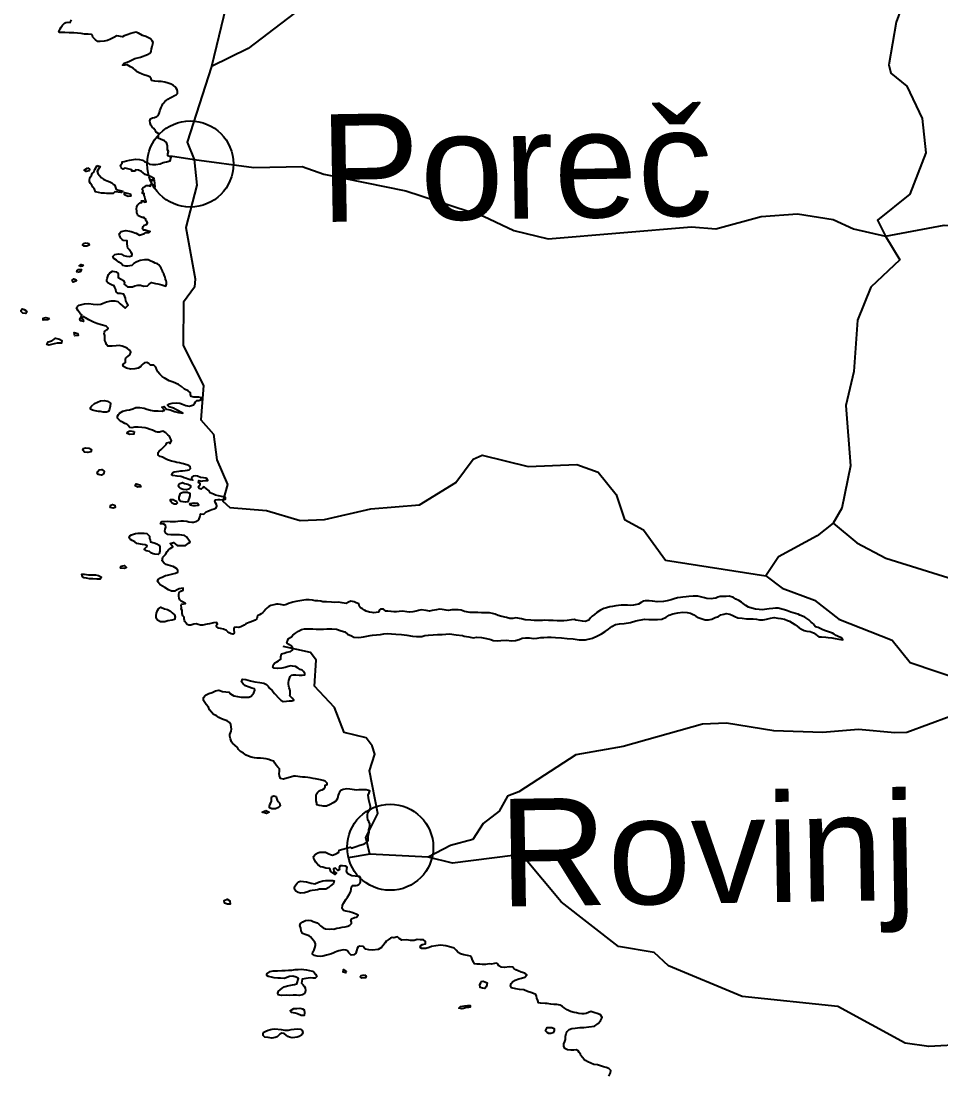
# Model space of a CAD drawing. Header units: metres. Extents: x 13.21 to 19.52, y 42.14 to 46.62.
# Drawn here: x 13.5677 to 13.7595, y 45.0381 to 45.2582 of the extents above; entities that cross this region are included whole.
import ezdxf

# ---------------------------------------------------------------- set-up
doc = ezdxf.new("R2010")
doc.units = ezdxf.units.M
doc.header["$MEASUREMENT"] = 0
for name, color, linetype in [('CESTE', 5, 'Continuous'), ('grad_manji', 1, 'Continuous'), ('hr', 9, 'Continuous'), ('naziv_manji', 1, 'Continuous')]:
    doc.layers.add(name, color=color, linetype=linetype)
doc.styles.get("Standard").update_dxf_attribs({"font": 'arial.ttf'})

msp = doc.modelspace()

# ---------------------------------------------------------------- linework, layer by layer
at = {"layer": 'CESTE'}
for p, q in [((13.61306, 45.27243), (13.60736, 45.24869)), ((13.59883, 45.2301), (13.60377, 45.22929)), ((13.64043, 45.08432), (13.63586, 45.0836)), ((13.65257, 45.08371), (13.64043, 45.08432))]:
    msp.add_line(p, q, dxfattribs=at)
for points in [[(13.75351, 45.28889), (13.75411, 45.28359), (13.75046, 45.27317), (13.754, 45.26843), (13.75017, 45.258), (13.74864, 45.24907), (13.74907, 45.24732), (13.75238, 45.24461), (13.75562, 45.23783), (13.75635, 45.23067), (13.753, 45.22209), (13.74626, 45.21662), (13.74794, 45.21329)], [(13.62878, 45.26304), (13.61502, 45.25247), (13.60736, 45.24869)], [(13.60736, 45.24869), (13.60228, 45.23295), (13.60377, 45.22929)], [(13.60377, 45.22929), (13.60429, 45.22394), (13.60203, 45.21512), (13.60398, 45.20443), (13.60386, 45.20266), (13.60153, 45.19951), (13.6015, 45.19051), (13.6057, 45.18215), (13.60513, 45.175), (13.60782, 45.17202), (13.60847, 45.16663), (13.61074, 45.1615), (13.60975, 45.158), (13.6112, 45.1567), (13.61887, 45.15604), (13.6259, 45.15399), (13.63098, 45.15415), (13.64063, 45.1564), (13.65078, 45.15725), (13.65836, 45.16194), (13.66195, 45.16677), (13.66381, 45.16763), (13.67345, 45.16523), (13.68359, 45.16564), (13.688, 45.16407), (13.69176, 45.15939), (13.69352, 45.15416), (13.69746, 45.15203), (13.70206, 45.14569), (13.72299, 45.14241)], [(13.60377, 45.22929), (13.61623, 45.22761), (13.62626, 45.22783), (13.63081, 45.22628), (13.64788, 45.22274), (13.66409, 45.21751), (13.67045, 45.2145), (13.67757, 45.21273), (13.70752, 45.21528), (13.71255, 45.21484), (13.72204, 45.21739), (13.72962, 45.218), (13.73704, 45.21676), (13.74127, 45.21481), (13.74794, 45.21329)], [(13.74794, 45.21329), (13.7602, 45.2156), (13.77028, 45.21553), (13.77678, 45.21831), (13.78353, 45.21576), (13.79874, 45.21555), (13.80595, 45.21411), (13.81039, 45.21595), (13.82352, 45.21754)], [(13.74794, 45.21329), (13.75095, 45.20839), (13.7449, 45.2027), (13.74211, 45.1958), (13.74132, 45.18505), (13.73969, 45.17796), (13.74064, 45.16539), (13.73887, 45.15656), (13.73703, 45.15345)], [(13.73703, 45.15345), (13.73369, 45.15076), (13.72563, 45.1464), (13.72299, 45.14241)], [(13.73703, 45.15345), (13.74194, 45.14935), (13.74804, 45.14611), (13.76426, 45.14107), (13.77751, 45.1302), (13.78927, 45.12687), (13.79912, 45.12539), (13.80553, 45.12248), (13.81012, 45.11885)], [(13.72299, 45.14241), (13.72637, 45.13984), (13.73315, 45.13733), (13.73823, 45.13336), (13.74932, 45.12902), (13.7531, 45.12434), (13.7644, 45.12052), (13.76569, 45.11892), (13.76636, 45.11255)], [(13.64043, 45.08432), (13.63956, 45.08784), (13.64206, 45.09282), (13.64035, 45.10172), (13.64143, 45.10521), (13.64087, 45.10697), (13.63962, 45.1086), (13.63504, 45.10975), (13.63305, 45.11498), (13.62886, 45.11942), (13.6292, 45.1248), (13.62805, 45.12646), (13.62231, 45.12771)], [(13.76636, 45.11255), (13.76143, 45.11308), (13.75242, 45.10973), (13.7499, 45.10964), (13.74232, 45.11037), (13.73478, 45.10971), (13.72464, 45.11009), (13.71481, 45.11167), (13.70978, 45.11148), (13.69326, 45.10681), (13.68336, 45.10508), (13.67146, 45.09732)], [(13.67146, 45.09732), (13.6691, 45.09648), (13.66738, 45.09331), (13.66401, 45.09072), (13.66191, 45.08743), (13.65722, 45.08613), (13.65257, 45.08371)], [(13.7884, 45.03969), (13.78341, 45.04011), (13.77708, 45.04301), (13.76456, 45.04463), (13.75699, 45.04424), (13.75203, 45.0449), (13.73798, 45.05254), (13.71806, 45.05466), (13.70272, 45.06101), (13.69972, 45.06386), (13.6923, 45.0651), (13.68032, 45.07438), (13.67252, 45.08369), (13.67026, 45.08408), (13.65766, 45.08246), (13.65257, 45.08371)]]:
    msp.add_lwpolyline(points, dxfattribs=at)
at = {"layer": 'grad_manji'}
for centre in [(13.60296, 45.22837), (13.64465, 45.08578)]:
    msp.add_circle(centre, 0.00898, dxfattribs=at)
at = {"layer": 'hr'}
msp.add_lwpolyline([(13.69027, 45.03802), (13.69044, 45.03845), (13.6906, 45.03872), (13.69066, 45.03923), (13.69022, 45.03962), (13.68967, 45.0398), (13.68913, 45.04), (13.68852, 45.04021), (13.68789, 45.04036), (13.68709, 45.04047), (13.68648, 45.04072), (13.68586, 45.04102), (13.68541, 45.04127), (13.68509, 45.04152), (13.68476, 45.04191), (13.68444, 45.04232), (13.68431, 45.04259), (13.68408, 45.04293), (13.68385, 45.0433), (13.68347, 45.04353), (13.68292, 45.04346), (13.6823, 45.04346), (13.68165, 45.04353), (13.68108, 45.04378), (13.68085, 45.04431), (13.68085, 45.04474), (13.68108, 45.04525), (13.68121, 45.0457), (13.68123, 45.04632), (13.68133, 45.04692), (13.68159, 45.04737), (13.68201, 45.04774), (13.6825, 45.04799), (13.68321, 45.04806), (13.68418, 45.04815), (13.68505, 45.0482), (13.68611, 45.04829), (13.68728, 45.04845), (13.68803, 45.04903), (13.68848, 45.0496), (13.68886, 45.05024), (13.68848, 45.05081), (13.68803, 45.05106), (13.68709, 45.05134), (13.68647, 45.05149), (13.68554, 45.05113), (13.68511, 45.05105), (13.68463, 45.05101), (13.68396, 45.05108), (13.6835, 45.05121), (13.68301, 45.05131), (13.68223, 45.05149), (13.68156, 45.05188), (13.68091, 45.05229), (13.68056, 45.05254), (13.68011, 45.05286), (13.67939, 45.05299), (13.67875, 45.053), (13.67816, 45.05304), (13.67742, 45.05318), (13.67694, 45.0532), (13.67602, 45.05323), (13.67558, 45.05334), (13.67541, 45.05381), (13.67525, 45.05427), (13.67513, 45.05468), (13.67503, 45.05503), (13.67457, 45.05528), (13.67395, 45.05546), (13.67328, 45.05567), (13.67253, 45.05601), (13.67163, 45.05614), (13.67083, 45.05622), (13.66992, 45.05642), (13.66972, 45.05689), (13.66988, 45.05739), (13.67023, 45.05776), (13.67069, 45.05806), (13.6715, 45.05836), (13.67205, 45.05849), (13.67274, 45.05865), (13.67313, 45.05916), (13.67274, 45.05951), (13.67196, 45.05974), (13.67135, 45.06001), (13.67086, 45.06022), (13.67045, 45.06047), (13.67026, 45.06079), (13.66952, 45.06086), (13.6685, 45.0607), (13.66779, 45.06079), (13.66731, 45.06104), (13.66713, 45.06136), (13.6669, 45.06161), (13.66639, 45.06152), (13.66577, 45.0614), (13.66528, 45.06145), (13.66456, 45.06135), (13.66385, 45.06135), (13.66335, 45.06137), (13.66281, 45.06138), (13.66226, 45.06149), (13.66209, 45.06177), (13.6618, 45.06222), (13.66166, 45.06266), (13.66137, 45.06304), (13.66076, 45.06323), (13.66001, 45.06332), (13.65929, 45.06355), (13.65882, 45.06382), (13.65842, 45.06431), (13.65799, 45.0647), (13.65729, 45.06493), (13.65626, 45.06521), (13.65512, 45.06536), (13.65419, 45.06523), (13.65325, 45.06507), (13.65277, 45.0649), (13.65209, 45.06465), (13.65128, 45.06465), (13.65092, 45.06484), (13.65105, 45.06532), (13.65141, 45.06547), (13.65202, 45.06564), (13.65199, 45.06614), (13.6516, 45.06644), (13.65092, 45.0665), (13.65024, 45.06655), (13.64966, 45.06633), (13.64889, 45.0663), (13.64807, 45.06646), (13.64711, 45.06637), (13.64649, 45.06673), (13.64617, 45.06709), (13.64542, 45.06691), (13.64504, 45.06694), (13.64468, 45.06682), (13.64423, 45.06648), (13.64378, 45.06616), (13.64362, 45.06586), (13.6431, 45.06521), (13.64284, 45.06488), (13.64215, 45.06444), (13.64096, 45.06432), (13.64019, 45.06437), (13.6396, 45.06455), (13.63928, 45.06475), (13.63903, 45.06505), (13.63834, 45.06517), (13.63795, 45.06503), (13.63773, 45.06464), (13.6376, 45.0642), (13.63747, 45.06372), (13.63709, 45.06336), (13.63651, 45.06326), (13.63627, 45.06349), (13.63599, 45.06379), (13.63576, 45.06415), (13.6354, 45.06431), (13.63482, 45.0644), (13.6343, 45.06427), (13.63394, 45.06418), (13.63353, 45.06404), (13.63316, 45.06388), (13.63288, 45.06374), (13.6324, 45.06358), (13.63191, 45.0634), (13.63136, 45.06324), (13.63062, 45.06308), (13.63004, 45.06298), (13.62945, 45.06303), (13.62884, 45.06319), (13.62841, 45.06348), (13.62851, 45.06399), (13.62877, 45.06439), (13.62893, 45.06483), (13.62909, 45.06529), (13.6291, 45.06561), (13.6289, 45.06598), (13.62857, 45.06643), (13.62806, 45.06707), (13.62774, 45.0673), (13.62712, 45.06752), (13.62637, 45.06776), (13.62609, 45.06838), (13.62598, 45.06888), (13.62579, 45.06947), (13.62592, 45.06989), (13.62643, 45.07025), (13.62695, 45.0705), (13.6276, 45.07054), (13.62814, 45.07048), (13.6286, 45.07032), (13.62941, 45.07003), (13.62974, 45.06972), (13.63013, 45.06939), (13.63064, 45.06897), (13.63113, 45.06877), (13.63193, 45.06872), (13.63245, 45.06875), (13.63291, 45.06873), (13.63355, 45.06889), (13.6341, 45.06898), (13.63465, 45.06909), (13.63524, 45.06919), (13.63578, 45.06935), (13.6362, 45.06953), (13.63655, 45.06985), (13.6366, 45.07019), (13.63643, 45.07061), (13.63659, 45.07086), (13.63717, 45.07111), (13.63765, 45.07118), (13.63798, 45.07161), (13.63752, 45.07184), (13.63718, 45.07195), (13.63663, 45.07214), (13.63614, 45.07228), (13.63542, 45.07244), (13.63494, 45.07257), (13.63465, 45.07298), (13.63471, 45.07369), (13.635, 45.0742), (13.63542, 45.07488), (13.63577, 45.07536), (13.63609, 45.07591), (13.63646, 45.07655), (13.63661, 45.07751), (13.63681, 45.07779), (13.63752, 45.07784), (13.63785, 45.07788), (13.6381, 45.07801), (13.63832, 45.07825), (13.63846, 45.07849), (13.63845, 45.07877), (13.63846, 45.07907), (13.63846, 45.07939), (13.63822, 45.07969), (13.63787, 45.07971), (13.63732, 45.07976), (13.63665, 45.07982), (13.63609, 45.08008), (13.63584, 45.08021), (13.63564, 45.08044), (13.63554, 45.0809), (13.63557, 45.08115), (13.63568, 45.08163), (13.63532, 45.08186), (13.63473, 45.08191), (13.63421, 45.08188), (13.63403, 45.08158), (13.63405, 45.08112), (13.6337, 45.08094), (13.63324, 45.08144), (13.63279, 45.08128), (13.63292, 45.08073), (13.63347, 45.08039), (13.63318, 45.08011), (13.63227, 45.08073), (13.63205, 45.08137), (13.63123, 45.08146), (13.6306, 45.08162), (13.6302, 45.08172), (13.62988, 45.08192), (13.62962, 45.08205), (13.62942, 45.08236), (13.62916, 45.08267), (13.62887, 45.08318), (13.62875, 45.08344), (13.62868, 45.08386), (13.6291, 45.08437), (13.62955, 45.08464), (13.62998, 45.08473), (13.63062, 45.08478), (13.63113, 45.08475), (13.63155, 45.08459), (13.63185, 45.08444), (13.63217, 45.08428), (13.63262, 45.08412), (13.63317, 45.08437), (13.63356, 45.08453), (13.63391, 45.08474), (13.63402, 45.08515), (13.63631, 45.08581), (13.63657, 45.08561), (13.63715, 45.08579), (13.63754, 45.08598), (13.63829, 45.0862), (13.63906, 45.08644), (13.63936, 45.08655), (13.63977, 45.08685), (13.64003, 45.0873), (13.64003, 45.08818), (13.64029, 45.08897), (13.64022, 45.08939), (13.64038, 45.0901), (13.64042, 45.09065), (13.64021, 45.09115), (13.64006, 45.0914), (13.63996, 45.09153), (13.63993, 45.09208), (13.63993, 45.0925), (13.63999, 45.09302), (13.64045, 45.09375), (13.64051, 45.09426), (13.64028, 45.0954), (13.64022, 45.0957), (13.64008, 45.09666), (13.64028, 45.09712), (13.64038, 45.09755), (13.64013, 45.09762), (13.63963, 45.09776), (13.63905, 45.0978), (13.63866, 45.09778), (13.63814, 45.09777), (13.63762, 45.09773), (13.6372, 45.09775), (13.63675, 45.09785), (13.63623, 45.09793), (13.63558, 45.09798), (13.63487, 45.09786), (13.63438, 45.09761), (13.63406, 45.09731), (13.63394, 45.097), (13.63383, 45.09665), (13.63371, 45.09633), (13.63365, 45.09598), (13.63345, 45.0956), (13.63332, 45.0954), (13.63274, 45.09503), (13.63216, 45.09473), (13.63138, 45.09438), (13.6307, 45.09436), (13.63038, 45.09441), (13.62986, 45.0945), (13.62937, 45.09466), (13.62935, 45.09502), (13.62921, 45.0955), (13.62921, 45.09608), (13.62924, 45.09635), (13.62919, 45.09658), (13.62928, 45.09694), (13.62956, 45.09731), (13.6298, 45.09754), (13.63009, 45.0977), (13.63044, 45.09779), (13.63079, 45.09798), (13.63109, 45.09837), (13.63109, 45.09877), (13.63148, 45.09891), (13.63147, 45.09919), (13.63108, 45.0996), (13.63066, 45.09974), (13.63008, 45.09989), (13.62973, 45.09996), (13.62908, 45.10008), (13.62859, 45.10016), (13.62798, 45.10025), (13.62749, 45.10032), (13.62691, 45.10039), (13.62639, 45.10042), (13.6259, 45.10048), (13.62493, 45.10062), (13.62458, 45.10065), (13.62383, 45.10044), (13.62306, 45.1002), (13.62241, 45.1), (13.62177, 45.10015), (13.62156, 45.10071), (13.6215, 45.10117), (13.62153, 45.10162), (13.62157, 45.10215), (13.6212, 45.10251), (13.62085, 45.10292), (13.62062, 45.10336), (13.62036, 45.10374), (13.61981, 45.10391), (13.61934, 45.10411), (13.61881, 45.10425), (13.61823, 45.10431), (13.61759, 45.10439), (13.6168, 45.10436), (13.61632, 45.10442), (13.61564, 45.10456), (13.61513, 45.10477), (13.6146, 45.10504), (13.61408, 45.10539), (13.61344, 45.10579), (13.61302, 45.10618), (13.61279, 45.10661), (13.61224, 45.10707), (13.61176, 45.10748), (13.61156, 45.10782), (13.61133, 45.1084), (13.6112, 45.10897), (13.6112, 45.10934), (13.61132, 45.10968), (13.61145, 45.11004), (13.61152, 45.11041), (13.61146, 45.11093), (13.61142, 45.11138), (13.61113, 45.11185), (13.61068, 45.11217), (13.61002, 45.1124), (13.60947, 45.11258), (13.60892, 45.11287), (13.60838, 45.11325), (13.60782, 45.11349), (13.60737, 45.114), (13.60699, 45.1145), (13.60672, 45.115), (13.60626, 45.1156), (13.60568, 45.11642), (13.60568, 45.11701), (13.6061, 45.11754), (13.60684, 45.11788), (13.6075, 45.11809), (13.60819, 45.11845), (13.60891, 45.11854), (13.60964, 45.11829), (13.61109, 45.11814), (13.61134, 45.1178), (13.61206, 45.11741), (13.61283, 45.11728), (13.61354, 45.11713), (13.61432, 45.11712), (13.61517, 45.11714), (13.61562, 45.11735), (13.61603, 45.11771), (13.6162, 45.11803), (13.61642, 45.11854), (13.61632, 45.11886), (13.61581, 45.11901), (13.61526, 45.11918), (13.61445, 45.11949), (13.614, 45.11986), (13.61365, 45.12032), (13.61386, 45.12086), (13.61457, 45.1208), (13.61548, 45.12052), (13.61643, 45.12034), (13.61749, 45.12019), (13.61827, 45.12002), (13.61886, 45.11975), (13.61921, 45.11939), (13.6195, 45.119), (13.62002, 45.11847), (13.62054, 45.11788), (13.62148, 45.11685), (13.62187, 45.11649), (13.62232, 45.11623), (13.62301, 45.1163), (13.62358, 45.11637), (13.62416, 45.11635), (13.62453, 45.11651), (13.62423, 45.11692), (13.62374, 45.11738), (13.62381, 45.11765), (13.6238, 45.11805), (13.62381, 45.11836), (13.62374, 45.11869), (13.62358, 45.11905), (13.62348, 45.11937), (13.62342, 45.11981), (13.62345, 45.1202), (13.62354, 45.1206), (13.62364, 45.12102), (13.6238, 45.12143), (13.62406, 45.12171), (13.62441, 45.1218), (13.62494, 45.12175), (13.62565, 45.12173), (13.62632, 45.12171), (13.62682, 45.12176), (13.62687, 45.12207), (13.62656, 45.12248), (13.62626, 45.12271), (13.62584, 45.12291), (13.62545, 45.12319), (13.62487, 45.12351), (13.62426, 45.12361), (13.6239, 45.12363), (13.62334, 45.12351), (13.62276, 45.1233), (13.62206, 45.12314), (13.62114, 45.12307), (13.62043, 45.12316), (13.62017, 45.12339), (13.62033, 45.12396), (13.62059, 45.12426), (13.62102, 45.12449), (13.62137, 45.12471), (13.62182, 45.12506), (13.62182, 45.12554), (13.62195, 45.12613), (13.62254, 45.12632), (13.62312, 45.12648), (13.62383, 45.12662), (13.62425, 45.1269), (13.62428, 45.12747), (13.62399, 45.12783), (13.62354, 45.12809), (13.62308, 45.12847), (13.6233, 45.12899), (13.62347, 45.12934), (13.62405, 45.12973), (13.62437, 45.13005), (13.62492, 45.13044), (13.62554, 45.13087), (13.62618, 45.1312), (13.6268, 45.13136), (13.62764, 45.1314), (13.62854, 45.13139), (13.62923, 45.1313), (13.63003, 45.1313), (13.63075, 45.13132), (13.63143, 45.13134), (13.63246, 45.13136), (13.63344, 45.13128), (13.63441, 45.13098), (13.63516, 45.13073), (13.63574, 45.13028), (13.63658, 45.12988), (13.63707, 45.12965), (13.6381, 45.12959), (13.63911, 45.12969), (13.64044, 45.12995), (13.64098, 45.13005), (13.64182, 45.1301), (13.64263, 45.13017), (13.64334, 45.13033), (13.64407, 45.13038), (13.64493, 45.1303), (13.64581, 45.13024), (13.64704, 45.13019), (13.6481, 45.13004), (13.64928, 45.12983), (13.65014, 45.12975), (13.65128, 45.12974), (13.65189, 45.12995), (13.65267, 45.13005), (13.65361, 45.13011), (13.65448, 45.13016), (13.65546, 45.13019), (13.65701, 45.13032), (13.65844, 45.13014), (13.65974, 45.13), (13.66008, 45.12984), (13.66103, 45.12973), (13.66193, 45.12952), (13.66274, 45.12962), (13.66369, 45.12955), (13.66475, 45.12937), (13.66563, 45.12916), (13.66614, 45.12893), (13.66702, 45.12889), (13.66773, 45.12893), (13.6689, 45.12897), (13.66993, 45.12887), (13.67081, 45.12894), (13.67155, 45.12917), (13.67217, 45.12945), (13.67284, 45.12949), (13.67306, 45.12949), (13.67368, 45.12949), (13.67452, 45.12936), (13.67527, 45.12943), (13.67608, 45.12956), (13.67669, 45.12954), (13.67748, 45.12963), (13.67822, 45.12963), (13.67913, 45.12957), (13.68035, 45.12952), (13.68159, 45.12938), (13.68279, 45.1293), (13.68405, 45.12909), (13.68541, 45.12909), (13.68686, 45.12943), (13.6879, 45.12991), (13.68874, 45.13031), (13.68949, 45.13081), (13.69017, 45.13129), (13.69088, 45.13184), (13.69166, 45.13225), (13.69249, 45.13241), (13.69347, 45.13246), (13.6948, 45.13267), (13.69586, 45.13301), (13.69661, 45.13317), (13.69775, 45.13336), (13.69861, 45.13331), (13.69943, 45.13331), (13.70037, 45.13331), (13.7013, 45.13342), (13.70219, 45.13382), (13.70286, 45.13421), (13.70363, 45.13448), (13.70467, 45.13473), (13.70567, 45.13482), (13.70661, 45.13478), (13.70727, 45.13464), (13.70801, 45.1343), (13.7084, 45.13403), (13.70885, 45.13375), (13.70953, 45.13353), (13.71031, 45.13327), (13.71102, 45.13325), (13.7117, 45.13341), (13.71241, 45.13371), (13.71309, 45.13392), (13.71364, 45.13426), (13.7142, 45.13444), (13.71472, 45.1346), (13.71552, 45.13444), (13.71614, 45.13415), (13.71656, 45.13392), (13.71718, 45.13367), (13.71804, 45.13359), (13.71899, 45.13344), (13.72037, 45.13346), (13.72106, 45.13339), (13.72164, 45.13328), (13.72245, 45.13326), (13.72313, 45.13342), (13.72394, 45.13361), (13.72472, 45.1337), (13.72547, 45.13362), (13.72614, 45.13353), (13.72686, 45.1334), (13.72754, 45.1331), (13.72795, 45.13294), (13.7285, 45.13259), (13.72906, 45.13226), (13.72951, 45.13196), (13.72996, 45.13157), (13.73045, 45.13129), (13.731, 45.13105), (13.73158, 45.13088), (13.73223, 45.13079), (13.73291, 45.13054), (13.7334, 45.1302), (13.73375, 45.12993), (13.73407, 45.1297), (13.73459, 45.12967), (13.73554, 45.1296), (13.73598, 45.12958), (13.73676, 45.12946), (13.73744, 45.12937), (13.73819, 45.12924), (13.73903, 45.1291), (13.73877, 45.1295), (13.73819, 45.12972), (13.73766, 45.13), (13.73725, 45.13024), (13.73687, 45.13046), (13.73608, 45.13073), (13.73524, 45.131), (13.73475, 45.13122), (13.73436, 45.13145), (13.73391, 45.13168), (13.73333, 45.1318), (13.73307, 45.13212), (13.73295, 45.13237), (13.73271, 45.13258), (13.73245, 45.13276), (13.73217, 45.13301), (13.73194, 45.13322), (13.73152, 45.13351), (13.73113, 45.13377), (13.73065, 45.134), (13.73012, 45.13424), (13.72971, 45.13441), (13.72916, 45.13456), (13.7287, 45.13468), (13.72819, 45.13486), (13.72751, 45.13511), (13.72692, 45.13534), (13.72559, 45.1357), (13.72501, 45.13571), (13.72443, 45.13562), (13.72371, 45.13552), (13.72323, 45.13545), (13.72225, 45.13531), (13.72161, 45.13539), (13.72084, 45.13545), (13.72006, 45.13569), (13.71938, 45.13591), (13.71882, 45.13623), (13.71827, 45.13667), (13.71792, 45.13694), (13.71734, 45.1373), (13.71675, 45.13757), (13.71623, 45.13792), (13.71536, 45.13819), (13.71471, 45.13815), (13.71348, 45.13812), (13.713, 45.13796), (13.71255, 45.13778), (13.71203, 45.13767), (13.71157, 45.1376), (13.71067, 45.13771), (13.71021, 45.13783), (13.70963, 45.13798), (13.70881, 45.13817), (13.70781, 45.13819), (13.70691, 45.13815), (13.70636, 45.13807), (13.70571, 45.13798), (13.70522, 45.13791), (13.70455, 45.13782), (13.70389, 45.13761), (13.70325, 45.13743), (13.70244, 45.1372), (13.70163, 45.13704), (13.7003, 45.13698), (13.69933, 45.13713), (13.69865, 45.13724), (13.69781, 45.13724), (13.69748, 45.13715), (13.69697, 45.13686), (13.69642, 45.13651), (13.69542, 45.13628), (13.69479, 45.13626), (13.69415, 45.1363), (13.69353, 45.13632), (13.69285, 45.13631), (13.69226, 45.13625), (13.69168, 45.13617), (13.69101, 45.13605), (13.69043, 45.13594), (13.68977, 45.13575), (13.68919, 45.13562), (13.68851, 45.13529), (13.68777, 45.13479), (13.68729, 45.13438), (13.6868, 45.13401), (13.68644, 45.13364), (13.68605, 45.13316), (13.68531, 45.13291), (13.68476, 45.13294), (13.68388, 45.13312), (13.6834, 45.13321), (13.68308, 45.1333), (13.68243, 45.13323), (13.68158, 45.13312), (13.68084, 45.13306), (13.68022, 45.13302), (13.67948, 45.13304), (13.67864, 45.13309), (13.6777, 45.13314), (13.67689, 45.13318), (13.67643, 45.13311), (13.6755, 45.13313), (13.67469, 45.13313), (13.67401, 45.1332), (13.67281, 45.13327), (13.672, 45.13345), (13.67086, 45.13363), (13.67022, 45.13352), (13.66961, 45.13356), (13.66889, 45.1337), (13.66796, 45.13392), (13.66718, 45.13417), (13.66656, 45.1344), (13.66601, 45.13454), (13.66533, 45.1347), (13.66433, 45.1347), (13.66371, 45.1347), (13.66293, 45.13475), (13.66199, 45.13476), (13.66134, 45.13481), (13.66012, 45.13499), (13.65947, 45.13529), (13.65882, 45.13534), (13.65814, 45.13536), (13.65753, 45.13533), (13.65682, 45.13521), (13.65632, 45.13524), (13.65552, 45.1354), (13.6549, 45.13544), (13.65432, 45.13535), (13.65387, 45.13523), (13.65339, 45.13516), (13.65283, 45.13508), (13.65218, 45.13517), (13.65108, 45.13534), (13.65056, 45.13521), (13.65004, 45.13507), (13.64936, 45.13493), (13.64865, 45.13482), (13.64813, 45.13491), (13.6472, 45.13507), (13.64649, 45.13498), (13.64599, 45.13495), (13.64542, 45.13495), (13.64483, 45.13497), (13.64418, 45.13507), (13.64373, 45.13506), (13.64325, 45.13545), (13.64266, 45.1355), (13.64244, 45.13531), (13.64221, 45.13484), (13.64169, 45.13477), (13.64127, 45.13474), (13.64091, 45.13478), (13.6403, 45.13483), (13.63964, 45.13506), (13.6393, 45.13524), (13.63885, 45.13553), (13.63845, 45.13576), (13.63826, 45.13604), (13.63812, 45.13661), (13.63757, 45.1368), (13.63712, 45.13698), (13.63647, 45.13712), (13.63595, 45.13693), (13.63547, 45.13668), (13.63463, 45.13677), (13.63385, 45.13692), (13.6331, 45.13688), (13.63239, 45.13692), (13.63136, 45.13702), (13.63061, 45.13701), (13.63019, 45.13713), (13.62958, 45.1372), (13.62903, 45.13724), (13.62842, 45.13733), (13.62773, 45.13743), (13.62705, 45.13742), (13.62579, 45.13723), (13.62495, 45.13708), (13.62437, 45.13696), (13.62394, 45.13678), (13.62346, 45.13664), (13.62301, 45.13643), (13.62245, 45.13634), (13.62174, 45.13643), (13.62129, 45.13652), (13.62093, 45.1365), (13.62035, 45.13636), (13.61977, 45.13622), (13.61932, 45.13604), (13.61896, 45.13578), (13.61873, 45.13546), (13.61837, 45.13507), (13.61811, 45.13478), (13.61773, 45.13451), (13.6174, 45.13428), (13.61699, 45.13405), (13.61692, 45.13379), (13.61685, 45.13345), (13.61646, 45.13315), (13.61563, 45.13283), (13.61524, 45.13269), (13.61491, 45.13256), (13.61456, 45.13242), (13.6142, 45.13216), (13.61378, 45.13196), (13.61352, 45.13182), (13.61307, 45.13168), (13.61268, 45.13175), (13.6121, 45.13166), (13.61207, 45.13132), (13.61206, 45.13104), (13.6121, 45.13077), (13.61213, 45.13044), (13.61184, 45.13026), (13.61146, 45.13035), (13.61106, 45.13054), (13.6108, 45.13076), (13.61051, 45.13102), (13.6099, 45.13132), (13.60928, 45.13144), (13.60886, 45.13149), (13.60843, 45.13184), (13.6084, 45.13215), (13.60866, 45.13232), (13.6084, 45.1327), (13.60782, 45.13263), (13.6075, 45.13256), (13.60698, 45.13241), (13.60647, 45.13231), (13.60611, 45.13224), (13.60555, 45.13215), (13.60511, 45.1321), (13.60462, 45.13224), (13.6042, 45.13238), (13.60368, 45.13231), (13.6031, 45.13215), (13.60264, 45.13215), (13.60228, 45.1323), (13.602, 45.13261), (13.6018, 45.13287), (13.60173, 45.13312), (13.60167, 45.13349), (13.60168, 45.13379), (13.60137, 45.13411), (13.60128, 45.13455), (13.60124, 45.1348), (13.60125, 45.13516), (13.60102, 45.13551), (13.60114, 45.13585), (13.60102, 45.13626), (13.60115, 45.13655), (13.60199, 45.13665), (13.60147, 45.1369), (13.60102, 45.13717), (13.60078, 45.13745), (13.60066, 45.13777), (13.60059, 45.13818), (13.60056, 45.13853), (13.60066, 45.13892), (13.60098, 45.13925), (13.60146, 45.13942), (13.60149, 45.13983), (13.60065, 45.13973), (13.6002, 45.13949), (13.59971, 45.13923), (13.59904, 45.13926), (13.59842, 45.13948), (13.59765, 45.13999), (13.59664, 45.14055), (13.59622, 45.1411), (13.59611, 45.14138), (13.59634, 45.14176), (13.59673, 45.14202), (13.59721, 45.1422), (13.59776, 45.14248), (13.59822, 45.14259), (13.59877, 45.14271), (13.59932, 45.14284), (13.59987, 45.14296), (13.60033, 45.14321), (13.60038, 45.14356), (13.60009, 45.14397), (13.59974, 45.14417), (13.59938, 45.14435), (13.59883, 45.14449), (13.59835, 45.14465), (13.5979, 45.14481), (13.59754, 45.14504), (13.59712, 45.14554), (13.59724, 45.14632), (13.59776, 45.14687), (13.59811, 45.14749), (13.59843, 45.14785), (13.59879, 45.14815), (13.59931, 45.14845), (13.59873, 45.1492), (13.59944, 45.14938), (13.60022, 45.14879), (13.60076, 45.14873), (13.60145, 45.14877), (13.60197, 45.14879), (13.60226, 45.14898), (13.60261, 45.14923), (13.60291, 45.14948), (13.60216, 45.15058), (13.60177, 45.15085), (13.60118, 45.1509), (13.6007, 45.15097), (13.59986, 45.15101), (13.59892, 45.15101), (13.59827, 45.15108), (13.59785, 45.15133), (13.59762, 45.15178), (13.59772, 45.15217), (13.59785, 45.15256), (13.59775, 45.153), (13.59745, 45.1532), (13.59671, 45.15327), (13.59703, 45.15375), (13.59755, 45.1538), (13.59824, 45.15387), (13.59875, 45.15378), (13.59923, 45.1538), (13.59985, 45.1538), (13.60033, 45.15385), (13.60098, 45.15392), (13.60157, 45.15389), (13.60222, 45.15385), (13.60266, 45.15372), (13.60329, 45.15364), (13.60365, 45.15362), (13.60409, 45.15376), (13.60458, 45.15408), (13.6048, 45.15434), (13.60493, 45.15468), (13.605, 45.15502), (13.60516, 45.15534), (13.6058, 45.15532), (13.60629, 45.1558), (13.60662, 45.15591), (13.6071, 45.1561), (13.60746, 45.15624), (13.60791, 45.15642), (13.60833, 45.15665), (13.60846, 45.15699), (13.60839, 45.15731), (13.6082, 45.15763), (13.60804, 45.15797), (13.60822, 45.15832), (13.60868, 45.15837), (13.60914, 45.15834), (13.60975, 45.1583), (13.61027, 45.15843), (13.61027, 45.1588), (13.60979, 45.15891), (13.60884, 45.15912), (13.6082, 45.15925), (13.6078, 45.15948), (13.6071, 45.15975), (13.6069, 45.16017), (13.60635, 45.1606), (13.60583, 45.16103), (13.60553, 45.16081), (13.60525, 45.16049), (13.60482, 45.16063), (13.60466, 45.16089), (13.6048, 45.16119), (13.60502, 45.16147), (13.60501, 45.16172), (13.60467, 45.16188), (13.60476, 45.16229), (13.60528, 45.16221), (13.6056, 45.16223), (13.60616, 45.16234), (13.60658, 45.16234), (13.6065, 45.16268), (13.60618, 45.16278), (13.60572, 45.16287), (13.60508, 45.16298), (13.60443, 45.16325), (13.60394, 45.16332), (13.60353, 45.1632), (13.60326, 45.16302), (13.60323, 45.16277), (13.6035, 45.1624), (13.60295, 45.16245), (13.60249, 45.16261), (13.60213, 45.16273), (13.60168, 45.16288), (13.60138, 45.16302), (13.60097, 45.16318), (13.60022, 45.1632), (13.59931, 45.16334), (13.59905, 45.16359), (13.59931, 45.164), (13.59957, 45.16413), (13.60009, 45.16419), (13.60054, 45.16425), (13.60097, 45.16432), (13.60132, 45.16434), (13.60191, 45.16441), (13.60235, 45.16448), (13.60274, 45.16458), (13.60297, 45.16483), (13.60294, 45.16522), (13.60268, 45.16544), (13.60222, 45.16561), (13.60193, 45.16569), (13.60154, 45.16581), (13.60119, 45.16588), (13.60067, 45.16601), (13.60015, 45.16609), (13.5997, 45.16621), (13.59901, 45.16635), (13.59862, 45.16653), (13.59818, 45.16667), (13.59775, 45.16686), (13.59713, 45.16717), (13.59668, 45.16736), (13.59622, 45.16758), (13.59626, 45.16815), (13.59645, 45.16841), (13.59688, 45.16882), (13.59713, 45.16907), (13.59759, 45.16946), (13.59795, 45.16987), (13.59807, 45.17017), (13.59852, 45.17031), (13.59878, 45.17004), (13.59899, 45.17045), (13.59901, 45.17061), (13.59887, 45.17093), (13.59875, 45.17125), (13.59865, 45.17157), (13.59825, 45.17184), (13.59784, 45.17228), (13.59722, 45.17262), (13.59654, 45.17239), (13.59615, 45.17241), (13.59577, 45.1725), (13.59547, 45.17264), (13.59505, 45.1728), (13.5946, 45.17296), (13.59405, 45.17314), (13.59352, 45.1733), (13.59287, 45.17341), (13.59207, 45.17346), (13.59132, 45.17345), (13.59077, 45.17334), (13.59038, 45.17338), (13.58992, 45.17386), (13.58974, 45.17405), (13.58931, 45.17423), (13.58893, 45.17443), (13.58853, 45.17466), (13.58818, 45.17491), (13.58779, 45.1753), (13.58779, 45.17572), (13.58795, 45.17612), (13.58817, 45.17639), (13.58892, 45.17676), (13.58969, 45.17697), (13.59025, 45.17707), (13.591, 45.17728), (13.5916, 45.17753), (13.59245, 45.17755), (13.59332, 45.17741), (13.59387, 45.17721), (13.59468, 45.17702), (13.59533, 45.17689), (13.59624, 45.17683), (13.59709, 45.17678), (13.59757, 45.17701), (13.59704, 45.1776), (13.5975, 45.17779), (13.59802, 45.17722), (13.59874, 45.17706), (13.59967, 45.17669), (13.60048, 45.17649), (13.60142, 45.1764), (13.59997, 45.17712), (13.59948, 45.17745), (13.59857, 45.17772), (13.59822, 45.17807), (13.59864, 45.17831), (13.59919, 45.17846), (13.60009, 45.1785), (13.60074, 45.17843), (13.60135, 45.17825), (13.60203, 45.17798), (13.60269, 45.17786), (13.60321, 45.17798), (13.6036, 45.17814), (13.60382, 45.17841), (13.60405, 45.17876), (13.6043, 45.17899), (13.60476, 45.17904), (13.60515, 45.17919), (13.60528, 45.17954), (13.60473, 45.17969), (13.60424, 45.17974), (13.60368, 45.17974), (13.60313, 45.17985), (13.60301, 45.18027), (13.60298, 45.18063), (13.60252, 45.18102), (13.60173, 45.18141), (13.60109, 45.18191), (13.60048, 45.18237), (13.59935, 45.18284), (13.59852, 45.18314), (13.59749, 45.18373), (13.59706, 45.18406), (13.59662, 45.1845), (13.59619, 45.18498), (13.59596, 45.18544), (13.5958, 45.18596), (13.59535, 45.18642), (13.59464, 45.18642), (13.59431, 45.18676), (13.59389, 45.18692), (13.59343, 45.18687), (13.59314, 45.18669), (13.59288, 45.1864), (13.59266, 45.18611), (13.59207, 45.18579), (13.59139, 45.18561), (13.59052, 45.18558), (13.58968, 45.18577), (13.589, 45.18609), (13.58886, 45.18653), (13.58918, 45.18676), (13.58942, 45.18698), (13.58941, 45.1873), (13.58942, 45.1876), (13.58954, 45.18794), (13.5899, 45.18821), (13.59035, 45.18856), (13.59058, 45.18909), (13.59025, 45.18952), (13.58977, 45.18996), (13.5893, 45.19014), (13.58873, 45.19039), (13.58814, 45.19046), (13.58747, 45.19041), (13.58665, 45.19034), (13.58577, 45.19034), (13.58545, 45.19068), (13.58532, 45.19112), (13.58516, 45.19157), (13.58516, 45.19202), (13.58516, 45.19256), (13.585, 45.19303), (13.58503, 45.19326), (13.58515, 45.19352), (13.58558, 45.19379), (13.58583, 45.19411), (13.58542, 45.1945), (13.58434, 45.19479), (13.58349, 45.19509), (13.58279, 45.19534), (13.58178, 45.19586), (13.5811, 45.19628), (13.58073, 45.19655), (13.58042, 45.19632), (13.58012, 45.19661), (13.58034, 45.19687), (13.58002, 45.19714), (13.57977, 45.19742), (13.57957, 45.19771), (13.57935, 45.1981), (13.57924, 45.19833), (13.57944, 45.1986), (13.5798, 45.1989), (13.5809, 45.19918), (13.58178, 45.19923), (13.58268, 45.19914), (13.58355, 45.19902), (13.5843, 45.19914), (13.58481, 45.19933), (13.58547, 45.19962), (13.58647, 45.19979), (13.58725, 45.19983), (13.58786, 45.19965), (13.58836, 45.19917), (13.58884, 45.19874), (13.5894, 45.19828), (13.58998, 45.19892), (13.58971, 45.19942), (13.58951, 45.19983), (13.58945, 45.20034), (13.58929, 45.20075), (13.58906, 45.20119), (13.58842, 45.20134), (13.5879, 45.20134), (13.58751, 45.20171), (13.58744, 45.20218), (13.5872, 45.20258), (13.58711, 45.20292), (13.58663, 45.20307), (13.58623, 45.2033), (13.58575, 45.20356), (13.58556, 45.20383), (13.58552, 45.20419), (13.58559, 45.20449), (13.58577, 45.20488), (13.5859, 45.20532), (13.5862, 45.20566), (13.58675, 45.20598), (13.58749, 45.20589), (13.58788, 45.20553), (13.58788, 45.20504), (13.58792, 45.2047), (13.58853, 45.20434), (13.58905, 45.20407), (13.58922, 45.20357), (13.58919, 45.20327), (13.58987, 45.20276), (13.59029, 45.20271), (13.59088, 45.20274), (13.59142, 45.20295), (13.59198, 45.20311), (13.59256, 45.20311), (13.59324, 45.2029), (13.59406, 45.20293), (13.59438, 45.20332), (13.59483, 45.20364), (13.5957, 45.20346), (13.59618, 45.20337), (13.59703, 45.20318), (13.59784, 45.20289), (13.59797, 45.2033), (13.59797, 45.20374), (13.59794, 45.20401), (13.5978, 45.20434), (13.59772, 45.20474), (13.59758, 45.20506), (13.59742, 45.20543), (13.59726, 45.20572), (13.59719, 45.20609), (13.59703, 45.20637), (13.59689, 45.20664), (13.5966, 45.20703), (13.59638, 45.20731), (13.59612, 45.20751), (13.59563, 45.20767), (13.59527, 45.2079), (13.59472, 45.20811), (13.59416, 45.2084), (13.59339, 45.20838), (13.59251, 45.20821), (13.59212, 45.2081), (13.59167, 45.20789), (13.59119, 45.20761), (13.59073, 45.2072), (13.58996, 45.20708), (13.5895, 45.20704), (13.58892, 45.20722), (13.58853, 45.20759), (13.58808, 45.20791), (13.58756, 45.20831), (13.587, 45.20866), (13.58678, 45.20907), (13.58722, 45.20951), (13.58795, 45.2096), (13.58858, 45.20955), (13.58905, 45.2093), (13.58963, 45.20912), (13.59028, 45.2091), (13.59076, 45.20924), (13.59083, 45.20953), (13.5906, 45.20988), (13.59047, 45.21013), (13.59018, 45.2105), (13.58995, 45.21084), (13.58985, 45.21122), (13.58978, 45.21168), (13.58981, 45.21196), (13.58979, 45.21237), (13.58901, 45.21242), (13.58875, 45.21264), (13.58849, 45.2129), (13.58832, 45.21319), (13.58819, 45.21351), (13.58812, 45.21383), (13.58854, 45.21427), (13.58948, 45.21452), (13.59027, 45.21437), (13.59061, 45.21425), (13.59103, 45.21416), (13.5914, 45.21402), (13.5917, 45.21391), (13.59234, 45.21352), (13.59342, 45.21387), (13.59367, 45.21405), (13.59423, 45.21405), (13.59458, 45.21429), (13.59399, 45.21443), (13.59357, 45.21455), (13.59321, 45.21457), (13.59302, 45.21487), (13.59315, 45.21535), (13.59334, 45.21558), (13.59379, 45.21574), (13.59403, 45.21608), (13.59389, 45.21643), (13.59369, 45.21661), (13.59366, 45.21686), (13.5934, 45.217), (13.59331, 45.21722), (13.59292, 45.21723), (13.59246, 45.21743), (13.59204, 45.21764), (13.59191, 45.21789), (13.59178, 45.2182), (13.59178, 45.21854), (13.59175, 45.21898), (13.59178, 45.2194), (13.59197, 45.21976), (13.59213, 45.22001), (13.5925, 45.22024), (13.59285, 45.22036), (13.59278, 45.22068), (13.59317, 45.22068), (13.59333, 45.22043), (13.59375, 45.22049), (13.59356, 45.22107), (13.5935, 45.2215), (13.59336, 45.2218), (13.5933, 45.22221), (13.59297, 45.22221), (13.59297, 45.22237), (13.59316, 45.22278), (13.59293, 45.22319), (13.59313, 45.22346), (13.59358, 45.22377), (13.59381, 45.22386), (13.5942, 45.22388), (13.59469, 45.22377), (13.59469, 45.22409), (13.59518, 45.22402), (13.59518, 45.22361), (13.59564, 45.22363), (13.59546, 45.22498), (13.59501, 45.22485), (13.59472, 45.225), (13.59543, 45.22533), (13.59465, 45.22576), (13.59433, 45.22592), (13.59393, 45.22607), (13.59352, 45.22621), (13.59316, 45.22653), (13.59281, 45.22683), (13.59215, 45.22706), (13.59156, 45.22717), (13.59144, 45.22687), (13.59073, 45.22687), (13.59079, 45.22714), (13.58939, 45.22747), (13.58894, 45.22728), (13.58852, 45.2276), (13.58842, 45.2281), (13.58874, 45.22851), (13.58877, 45.22881), (13.58916, 45.22892), (13.58962, 45.22906), (13.59027, 45.22916), (13.59072, 45.22923), (13.59153, 45.22937), (13.59234, 45.22928), (13.59299, 45.22916), (13.59338, 45.22888), (13.594, 45.22861), (13.59445, 45.22832), (13.59506, 45.22828), (13.59575, 45.22827), (13.59669, 45.22839), (13.59733, 45.22865), (13.59799, 45.22882), (13.59874, 45.22901), (13.59896, 45.22982), (13.59824, 45.23006), (13.59828, 45.2305), (13.59841, 45.23095), (13.59821, 45.23136), (13.59817, 45.23173), (13.59818, 45.23187), (13.5982, 45.23212), (13.59814, 45.23246), (13.59801, 45.23287), (13.59755, 45.23317), (13.59674, 45.23352), (13.59626, 45.23379), (13.59642, 45.23464), (13.59587, 45.23503), (13.59571, 45.23529), (13.59538, 45.23576), (13.59499, 45.23603), (13.5947, 45.23644), (13.59458, 45.23697), (13.5945, 45.23736), (13.59463, 45.23779), (13.59505, 45.23802), (13.59547, 45.23809), (13.59599, 45.23827), (13.59615, 45.23839), (13.59638, 45.23877), (13.5965, 45.23912), (13.59661, 45.23946), (13.59673, 45.23982), (13.59686, 45.24019), (13.59709, 45.2406), (13.59725, 45.2409), (13.59745, 45.24115), (13.59767, 45.24138), (13.59789, 45.24164), (13.59826, 45.24191), (13.59877, 45.24219), (13.59916, 45.24239), (13.59965, 45.24265), (13.6, 45.24281), (13.60027, 45.24308), (13.60027, 45.24352), (13.6002, 45.24388), (13.60004, 45.24416), (13.59977, 45.24448), (13.59945, 45.24477), (13.59896, 45.24502), (13.59834, 45.24527), (13.59763, 45.24543), (13.59685, 45.24557), (13.59627, 45.24561), (13.59555, 45.24566), (13.59488, 45.24577), (13.5948, 45.24616), (13.59449, 45.24653), (13.59393, 45.2468), (13.59325, 45.24698), (13.59292, 45.24709), (13.5923, 45.24736), (13.59172, 45.24769), (13.59152, 45.24796), (13.59107, 45.24835), (13.59049, 45.24866), (13.58977, 45.24908), (13.58934, 45.24896), (13.58883, 45.249), (13.58918, 45.24938), (13.58955, 45.24952), (13.59016, 45.24978), (13.59068, 45.25006), (13.59136, 45.25041), (13.59256, 45.25064), (13.59405, 45.25125), (13.5945, 45.25151), (13.59479, 45.25188), (13.59485, 45.25238), (13.59502, 45.25286), (13.59518, 45.25369), (13.59499, 45.25407), (13.59469, 45.25446), (13.59365, 45.25498), (13.593, 45.25521), (13.59216, 45.25565), (13.59161, 45.25585), (13.59102, 45.25576), (13.59053, 45.25558), (13.58976, 45.25534), (13.58918, 45.25514), (13.58882, 45.25489), (13.58765, 45.25513), (13.58704, 45.25474), (13.58629, 45.25443), (13.58567, 45.25417), (13.58499, 45.25403), (13.58418, 45.25391), (13.58365, 45.25393), (13.58317, 45.25426), (13.58291, 45.25455), (13.58262, 45.25487), (13.58255, 45.25513), (13.58233, 45.25536), (13.58164, 45.25545), (13.58086, 45.25549), (13.58019, 45.25563), (13.57943, 45.25567), (13.57865, 45.25573), (13.57769, 45.25573), (13.5768, 45.2558), (13.57567, 45.25582), (13.57557, 45.25619), (13.5758, 45.25657), (13.57602, 45.25694), (13.57632, 45.25733), (13.57671, 45.25773), (13.57703, 45.25788), (13.57751, 45.258), (13.57791, 45.25793), (13.57817, 45.25846)], dxfattribs=at)
for points in [[(13.58158, 45.22756), (13.58191, 45.22731), (13.58184, 45.22694), (13.58122, 45.22678), (13.5808, 45.2271), (13.58158, 45.22756)], [(13.58356, 45.22807), (13.58413, 45.22784), (13.58356, 45.22688), (13.58366, 45.22638), (13.58402, 45.22597), (13.58447, 45.22546), (13.58482, 45.22519), (13.58528, 45.22499), (13.58564, 45.22485), (13.58619, 45.22465), (13.58657, 45.22444), (13.5869, 45.22419), (13.58716, 45.224), (13.58727, 45.22369), (13.58749, 45.22303), (13.58886, 45.2227), (13.58853, 45.22241), (13.58723, 45.22259), (13.58685, 45.22222), (13.58629, 45.2222), (13.58555, 45.22219), (13.58506, 45.22231), (13.58441, 45.2223), (13.5838, 45.22242), (13.58318, 45.22253), (13.58298, 45.22309), (13.58266, 45.22354), (13.5824, 45.22395), (13.58217, 45.22429), (13.58193, 45.22464), (13.58191, 45.225), (13.58203, 45.22539), (13.58216, 45.22567), (13.58236, 45.22597), (13.58252, 45.22636), (13.58281, 45.22669), (13.58291, 45.22693), (13.58307, 45.22725), (13.58356, 45.22807)], [(13.59044, 45.22212), (13.59058, 45.22163), (13.58999, 45.22156), (13.58963, 45.22172), (13.58925, 45.22193), (13.58925, 45.22241), (13.58982, 45.2223), (13.59044, 45.22212)], [(13.58126, 45.21192), (13.58181, 45.21181), (13.58184, 45.21142), (13.58135, 45.21125), (13.5808, 45.21125), (13.58048, 45.21148), (13.58067, 45.21178), (13.58126, 45.21192)], [(13.58065, 45.20725), (13.58049, 45.20702), (13.58013, 45.20695), (13.57977, 45.20709), (13.58022, 45.20743), (13.58065, 45.20725)], [(13.57945, 45.20572), (13.57926, 45.20611), (13.57961, 45.20638), (13.58024, 45.20638), (13.58001, 45.20585), (13.57945, 45.20572)], [(13.57923, 45.20421), (13.5791, 45.20394), (13.57852, 45.20373), (13.57829, 45.20414), (13.57864, 45.20439), (13.57923, 45.20421)], [(13.56868, 45.19783), (13.56888, 45.19746), (13.56864, 45.19716), (13.56803, 45.19726), (13.5677, 45.19758), (13.56767, 45.19787), (13.5679, 45.19814), (13.56831, 45.19801), (13.56868, 45.19783)], [(13.57358, 45.19613), (13.57319, 45.19584), (13.57228, 45.19578), (13.57224, 45.19617), (13.57282, 45.19631), (13.57358, 45.19613)], [(13.58003, 45.19561), (13.5799, 45.19595), (13.58009, 45.19625), (13.58054, 45.19598), (13.58067, 45.19547), (13.58003, 45.19561)], [(13.57566, 45.19183), (13.57615, 45.19151), (13.57611, 45.19096), (13.57521, 45.19098), (13.57459, 45.19087), (13.57401, 45.19068), (13.57343, 45.19056), (13.57304, 45.19072), (13.57333, 45.19125), (13.5741, 45.19148), (13.57446, 45.19176), (13.57481, 45.19201), (13.57515, 45.19199), (13.57566, 45.19183)], [(13.57951, 45.19303), (13.57958, 45.19261), (13.57887, 45.19254), (13.57871, 45.19319), (13.57951, 45.19303)], [(13.58298, 45.1784), (13.58359, 45.1787), (13.58425, 45.17897), (13.58499, 45.179), (13.5857, 45.17887), (13.58632, 45.17843), (13.58622, 45.17781), (13.5861, 45.1772), (13.58593, 45.17674), (13.58545, 45.17658), (13.5848, 45.17658), (13.58422, 45.17669), (13.58383, 45.17674), (13.58312, 45.17687), (13.58253, 45.17701), (13.58214, 45.17719), (13.58215, 45.17754), (13.58237, 45.17785), (13.58298, 45.1784)], [(13.59127, 45.17252), (13.5912, 45.17199), (13.59033, 45.17192), (13.5898, 45.1721), (13.58989, 45.17247), (13.59042, 45.17272), (13.59127, 45.17252)], [(13.58187, 45.16909), (13.58236, 45.1688), (13.58222, 45.16829), (13.58162, 45.16815), (13.58086, 45.16827), (13.58057, 45.16865), (13.58064, 45.16902), (13.58118, 45.16916), (13.58187, 45.16909)], [(13.58499, 45.16427), (13.58489, 45.16377), (13.58442, 45.16344), (13.58376, 45.16356), (13.58354, 45.1639), (13.58366, 45.16423), (13.58396, 45.16455), (13.5845, 45.16462), (13.58499, 45.16427)], [(13.59242, 45.1614), (13.59262, 45.16097), (13.59203, 45.16096), (13.59148, 45.16119), (13.59164, 45.16161), (13.59242, 45.1614)], [(13.60242, 45.16156), (13.60298, 45.16129), (13.60301, 45.16083), (13.60265, 45.16051), (13.60213, 45.16037), (13.6015, 45.16046), (13.60091, 45.16064), (13.60062, 45.16092), (13.60052, 45.16126), (13.60064, 45.16153), (13.60084, 45.16171), (13.60136, 45.16188), (13.60172, 45.16171), (13.60242, 45.16156)], [(13.6009, 45.15966), (13.6015, 45.15991), (13.60236, 45.15991), (13.60283, 45.15966), (13.60285, 45.15911), (13.60272, 45.15866), (13.60259, 45.15829), (13.60246, 45.1579), (13.60202, 45.15778), (13.6015, 45.15785), (13.60103, 45.15796), (13.60075, 45.15817), (13.60062, 45.15849), (13.60062, 45.15887), (13.6009, 45.15966)], [(13.5872, 45.15719), (13.5873, 45.1567), (13.58685, 45.15655), (13.58627, 45.15668), (13.5864, 45.15719), (13.58673, 45.15734), (13.5872, 45.15719)], [(13.59914, 45.15761), (13.59883, 45.15803), (13.5988, 45.15837), (13.59939, 45.15833), (13.59984, 45.1581), (13.60013, 45.15787), (13.6002, 45.15757), (13.60003, 45.15739), (13.59959, 45.15741), (13.59914, 45.15761)], [(13.60406, 45.15705), (13.60354, 45.15707), (13.60301, 45.15717), (13.60283, 45.15751), (13.60331, 45.15758), (13.60376, 45.15765), (13.60444, 45.15762), (13.60477, 45.15726), (13.6045, 45.15712), (13.60406, 45.15705)], [(13.59183, 45.14915), (13.59137, 45.14951), (13.59086, 45.14981), (13.5905, 45.15003), (13.5903, 45.15024), (13.59024, 45.15058), (13.59036, 45.15078), (13.59066, 45.151), (13.5911, 45.15115), (13.59156, 45.15125), (13.59208, 45.15132), (13.59279, 45.15132), (13.59334, 45.15132), (13.5939, 45.15123), (13.59448, 45.15073), (13.59442, 45.15025), (13.59458, 45.14995), (13.59468, 45.14949), (13.59545, 45.14929), (13.596, 45.14913), (13.59643, 45.14883), (13.59662, 45.14847), (13.59659, 45.14792), (13.5966, 45.14758), (13.59647, 45.1471), (13.59623, 45.14689), (13.59558, 45.14693), (13.5952, 45.14705), (13.59475, 45.14725), (13.59442, 45.14752), (13.59383, 45.14766), (13.59332, 45.14796), (13.59358, 45.14828), (13.59384, 45.14846), (13.59394, 45.14871), (13.59351, 45.14892), (13.59296, 45.14896), (13.59183, 45.14915)], [(13.58856, 45.14447), (13.58922, 45.14459), (13.58967, 45.1442), (13.58925, 45.14395), (13.58843, 45.14404), (13.58856, 45.14447)], [(13.5817, 45.14263), (13.58245, 45.14266), (13.58319, 45.14263), (13.58378, 45.1425), (13.58446, 45.14215), (13.58416, 45.14175), (13.58345, 45.14176), (13.58261, 45.14179), (13.58194, 45.14183), (13.58129, 45.14193), (13.58074, 45.14204), (13.58044, 45.14218), (13.58031, 45.14277), (13.58086, 45.14281), (13.5817, 45.14263)], [(13.59824, 45.13301), (13.59766, 45.13282), (13.59672, 45.13282), (13.59613, 45.13319), (13.59581, 45.1336), (13.59587, 45.13417), (13.59593, 45.13467), (13.5961, 45.1352), (13.59632, 45.13557), (13.59678, 45.13589), (13.59761, 45.13557), (13.5982, 45.13537), (13.59882, 45.13507), (13.59917, 45.1347), (13.59965, 45.13427), (13.59982, 45.13377), (13.59963, 45.13329), (13.59917, 45.13315), (13.59824, 45.13301)], [(13.62168, 45.09446), (13.62138, 45.09407), (13.62074, 45.0938), (13.61996, 45.09382), (13.61951, 45.09405), (13.61948, 45.09437), (13.61957, 45.09469), (13.61973, 45.09508), (13.61986, 45.09538), (13.61989, 45.09569), (13.61992, 45.09604), (13.61995, 45.09636), (13.62038, 45.09652), (13.62089, 45.09638), (13.62093, 45.09601), (13.62109, 45.09563), (13.62138, 45.09526), (13.62155, 45.09506), (13.62168, 45.09446)], [(13.6187, 45.09345), (13.61941, 45.09311), (13.61886, 45.09281), (13.61796, 45.09313), (13.6187, 45.09345)], [(13.6272, 45.07858), (13.62817, 45.0783), (13.62891, 45.07819), (13.62969, 45.07849), (13.6306, 45.07876), (13.63125, 45.07886), (13.63198, 45.07888), (13.63267, 45.07883), (13.63299, 45.07876), (13.6328, 45.07826), (13.63221, 45.07771), (13.63183, 45.07737), (13.63124, 45.07702), (13.63046, 45.07705), (13.62988, 45.07704), (13.6295, 45.07693), (13.62898, 45.07686), (13.6284, 45.07677), (13.62798, 45.07668), (13.62747, 45.07652), (13.62679, 45.07629), (13.62604, 45.07624), (13.62543, 45.07635), (13.625, 45.07662), (13.62471, 45.07706), (13.62467, 45.07754), (13.62497, 45.07796), (13.62523, 45.07827), (13.62555, 45.07855), (13.62597, 45.07869), (13.6272, 45.07858)], [(13.61006, 45.07411), (13.61, 45.07466), (13.61068, 45.07494), (13.61119, 45.07458), (13.61128, 45.07393), (13.61071, 45.07393), (13.61006, 45.07411)], [(13.61962, 45.05988), (13.62027, 45.05997), (13.62114, 45.05997), (13.62208, 45.06007), (13.62273, 45.06009), (13.62344, 45.06014), (13.62415, 45.06014), (13.62486, 45.06025), (13.62544, 45.0603), (13.62609, 45.06032), (13.62667, 45.06026), (13.62722, 45.06018), (13.62783, 45.06006), (13.62842, 45.05996), (13.62877, 45.05962), (13.62907, 45.0593), (13.62936, 45.05884), (13.629, 45.05848), (13.62849, 45.05847), (13.62797, 45.05852), (13.62752, 45.05845), (13.62704, 45.05838), (13.62629, 45.05826), (13.62616, 45.05746), (13.62646, 45.05712), (13.62672, 45.05682), (13.6269, 45.05642), (13.62697, 45.05589), (13.62681, 45.05525), (13.62639, 45.05497), (13.62565, 45.05485), (13.6251, 45.05492), (13.62439, 45.0549), (13.62374, 45.05483), (13.62297, 45.05489), (13.62197, 45.05483), (13.62125, 45.05496), (13.62122, 45.05531), (13.62137, 45.05577), (13.62173, 45.05606), (13.62212, 45.05639), (13.62254, 45.05663), (13.62323, 45.05684), (13.62425, 45.0571), (13.62468, 45.05716), (13.6252, 45.05728), (13.62549, 45.05838), (13.62502, 45.05867), (13.62432, 45.05886), (13.62367, 45.05884), (13.62308, 45.05858), (13.62263, 45.05842), (13.62179, 45.05844), (13.62118, 45.05849), (13.62043, 45.05851), (13.61988, 45.05865), (13.61924, 45.05885), (13.61892, 45.05901), (13.61895, 45.05935), (13.61962, 45.05988)], [(13.63547, 45.05989), (13.6354, 45.05957), (13.63485, 45.05972), (13.63489, 45.0603), (13.63547, 45.05989)], [(13.63926, 45.05918), (13.63964, 45.05888), (13.63951, 45.05857), (13.63906, 45.05852), (13.63864, 45.05849), (13.63842, 45.05872), (13.63857, 45.059), (13.63926, 45.05918)], [(13.6639, 45.0564), (13.66338, 45.05653), (13.66331, 45.05715), (13.66355, 45.05752), (13.6636, 45.05777), (13.66402, 45.05784), (13.66442, 45.05768), (13.6649, 45.05752), (13.66477, 45.05711), (13.66464, 45.05665), (13.66439, 45.05633), (13.6639, 45.0564)], [(13.62533, 45.05102), (13.62485, 45.05119), (13.62403, 45.05131), (13.62381, 45.05167), (13.62452, 45.05211), (13.62517, 45.05216), (13.62579, 45.0522), (13.62634, 45.05206), (13.62668, 45.05189), (13.62679, 45.05124), (13.62669, 45.05069), (13.62608, 45.05065), (13.62533, 45.05102)], [(13.66012, 45.05269), (13.66074, 45.05276), (13.66131, 45.05274), (13.66131, 45.05244), (13.66096, 45.05232), (13.66034, 45.0523), (13.65992, 45.05216), (13.65957, 45.05205), (13.65898, 45.05223), (13.65931, 45.05255), (13.66012, 45.05269)], [(13.62191, 45.04774), (13.62268, 45.04765), (13.62343, 45.04765), (13.62398, 45.04776), (13.6246, 45.04783), (13.62533, 45.04788), (13.62594, 45.04781), (13.62627, 45.04752), (13.6264, 45.04715), (13.62631, 45.04681), (13.62615, 45.04658), (13.62566, 45.04632), (13.62527, 45.04618), (13.62475, 45.04607), (13.62417, 45.04604), (13.62368, 45.04614), (13.6233, 45.0463), (13.62298, 45.0466), (13.62255, 45.04689), (13.62207, 45.04696), (13.62161, 45.04678), (13.62143, 45.04655), (13.62104, 45.04625), (13.62065, 45.04607), (13.61993, 45.04595), (13.61923, 45.04607), (13.61852, 45.04616), (13.61815, 45.04654), (13.61812, 45.04689), (13.61829, 45.04718), (13.6187, 45.04739), (13.61919, 45.0476), (13.61965, 45.04775), (13.62003, 45.04785), (13.62061, 45.04792), (13.62191, 45.04774)], [(13.67836, 45.04816), (13.67887, 45.04799), (13.67887, 45.04752), (13.67861, 45.04708), (13.67816, 45.04694), (13.67772, 45.04695), (13.67742, 45.04713), (13.67707, 45.04745), (13.67719, 45.04774), (13.67738, 45.04816), (13.67778, 45.04818), (13.67836, 45.04816)]]:
    msp.add_lwpolyline(points, close=True, dxfattribs=at)

# ---------------------------------------------------------------- texts
at = {"layer": 'naziv_manji', "char_height": 0.0224579, "attachment_point": 1}
for s, insert, width, rotation in [('{\\fArial CE|b0|i0|c238|p34;Poreč}            ', (13.62972, 45.2387), 0.1048035, 0.9692), ('{\\fArial CE|b0|i0|c238|p34;Rovinj}        ', (13.6671, 45.09584), 0.1085464, 0.9404)]:
    msp.add_mtext(s, dxfattribs=dict(at, insert=insert, width=width, rotation=rotation))

doc.saveas('drawing.dxf')
